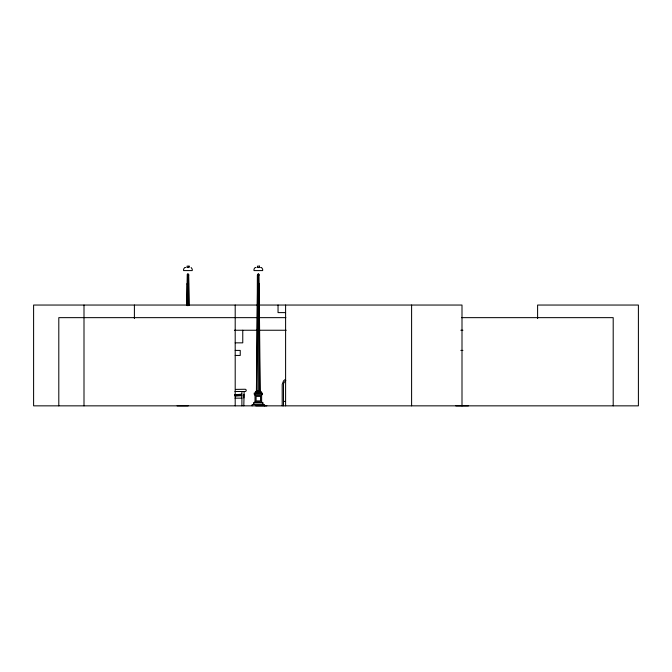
<?xml version="1.0" encoding="UTF-8"?>
<svg xmlns="http://www.w3.org/2000/svg" width="672" height="672" viewBox="0 0 672 672"><rect width="100%" height="100%" fill="white"/><g stroke="black" fill="none" stroke-linecap="round" stroke-linejoin="round"><path stroke-width="1.01" d="M187.06 305.29L187.186 283.357M186.707 305.29L187.253 274.277M255.335 393.137L255.335 392.137L256.41 390.936L257.712 274.277M243.81 405.846L244.129 391.499M241.517 395.354L241.592 394.212M243.902 394.38L243.827 397.984M187.186 283.928L187.916 285.449L188.647 283.928M257.594 283.928L258.325 285.449L259.056 283.928M262.92 404.561L262.92 402.923L261.626 401.99L261.626 395.329L262.517 393.137L254.134 393.137L255.024 395.329L255.024 401.99L253.739 402.923L253.739 404.561M285.046 379.588L283.525 380.906L282.206 384.401L282.206 405.846M285.81 380.495L283.777 382.906L283.492 384.485L283.492 405.846M235.897 389.39L245.095 389.256A1.117 1.117 0 0 1 246.212 390.373A1.117 1.117 0 0 1 245.095 391.499L234.94 391.499M185.657 267.515L184.716 267.515L183.59 269.144L183.59 270.589L192.242 270.589L192.242 269.144L191.117 267.515M256.066 267.515L255.125 267.515L253.999 269.144L253.999 270.589L262.651 270.589L262.651 269.144L261.526 267.515L260.593 267.515M189.126 305.29L188.597 274.999L188.773 305.29M257.368 274.999L256.973 390.936L256.208 393.137M259.006 274.999L260.249 390.936L261.324 392.137L261.324 393.137M285.6 312.606L278.04 312.606L278.04 305.046M256.763 317.646L58.8 317.646L58.8 405.846M258.838 317.646L285.86 317.646M461.58 317.646L613.2 317.646L613.2 405.846M234.41 330.246L256.973 330.246M260.098 330.246L286.196 330.246M460.832 330.246L462.916 330.246M235.2 342.846L242.76 342.846L242.76 330.246M235.2 350.406L240.24 350.406L240.24 355.446L235.2 355.446M460.832 350.406L462.916 350.406M256.41 390.936L260.249 390.936M255.335 392.137L261.324 392.137M254.134 394.187L262.517 394.187M234.503 394.598L236.023 394.598L236.023 395.766M255.024 395.329L261.626 395.329M234.503 395.766L241.895 395.758M234.973 398.16L241.895 398.16M283.492 401.419L285.524 401.419M255.024 401.99L261.626 401.99M253.739 402.923L262.92 402.923M258.989 274.277L259.291 274.999M188.58 274.277L188.874 274.999M259.056 283.357L259.686 390.936L260.442 393.137M537.6 318.553L537.6 305.046L638.4 305.046L638.4 405.846L33.6 405.846L33.6 305.046L462 305.046L462 405.846M468.426 405.846L455.826 405.846M411.6 305.046L411.6 405.846M285.6 305.046L285.6 405.846M266.86 405.846L255.755 405.846M264.524 405.846L264.524 404.561L252.126 404.561L252.126 405.846M258.325 273.454L258.325 393.137M241.895 391.499L241.895 405.846M235.2 305.046L235.2 405.846M188.194 405.846L177.089 405.846M187.916 273.454L187.916 305.785M134.4 305.046L134.4 318.553M84 305.046L84 405.846M238.602 394.43L236.326 394.598L236.401 395.758L238.678 395.59L238.602 394.43M241.181 394.254L238.913 394.43L238.98 395.59L241.256 395.413L241.181 394.254M189.118 266.154L187.043 266.154L187.043 267.515L189.118 267.515L189.118 266.154M259.535 266.154L257.452 266.154L257.452 267.515L259.535 267.515L259.535 266.154M260.56 396.396L256.091 396.396L256.091 400.924L260.56 400.924L260.56 396.396"/></g></svg>
